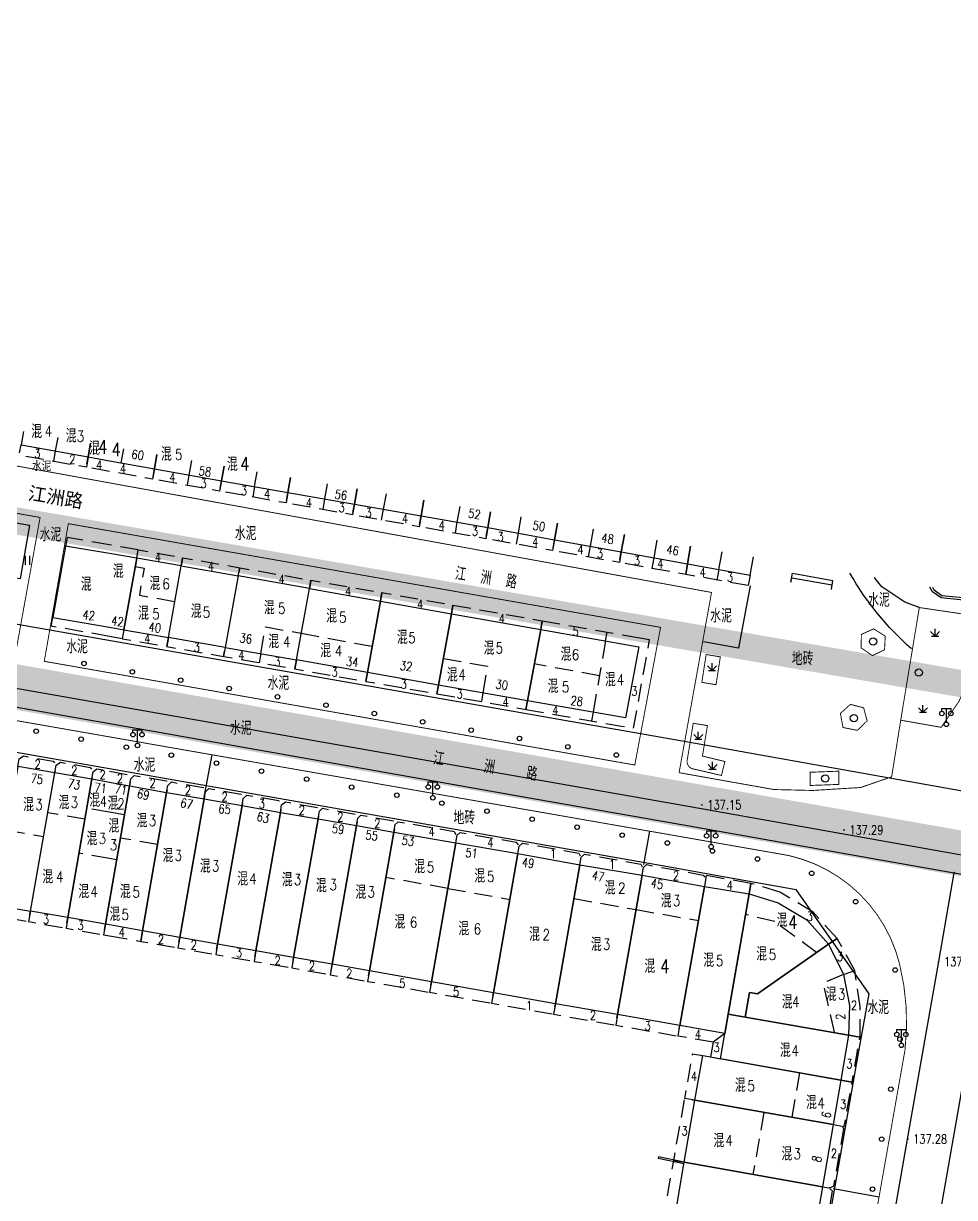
# Model space of a CAD drawing. Extents: x 529262 to 576451, y 2694391 to 2717535.
# Drawn here: x 563355.5 to 563458.7, y 2710916.1 to 2711046.3 of the extents above; entities that cross this region are included whole.
import ezdxf
from ezdxf.enums import TextEntityAlignment as Align
from ezdxf.xclip import XClip

# ---------------------------------------------------------------- set-up
doc = ezdxf.new("R2010")
doc.units = 0
doc.header["$XCLIPFRAME"] = 0
doc.linetypes.add('DASH', pattern=[0.35, 0.25, -0.1])
doc.linetypes.add('X5', pattern=[3, 2, -1])
for name, color, linetype in [('DLDW', 8, 'Continuous'), ('DLSS', 4, 'Continuous'), ('GCD', 8, 'Continuous'), ('JMD', 8, 'Continuous'), ('PP-COM', 7, 'Continuous'), ('RD-中线', 40, 'Continuous'), ('RD-红线', 7, 'Continuous'), ('ZBTZ', 8, 'Continuous'), ('ZJ', 7, 'Continuous'), ('污水管径标注_W10-', 202, 'Continuous'), ('河流', 4, 'Continuous')]:
    doc.layers.add(name, color=color, linetype=linetype)
doc.styles.add('HZ', font='rs.shx', dxfattribs={"width": 0.8, "bigfont": 'hztxt.shx'})
doc.styles.add('等线体', font='simhei.ttf')
doc.linetypes.add('1161', pattern='A,0,[149,AAA.SHX,S=0.15,R=0,X=0,Y=0],-1.6', length=1.6)

# ---------------------------------------------------------------- blocks, each defined once
blk = doc.blocks.new('A$C19FD0107')
at = {"layer": 'RD-中线', "color": 8, "linetype": 'Continuous', "flags": 128}
blk.add_lwpolyline([(-7829.22, 16614.8), (-7702.99, 16592.51), (-7570.47, 16569.25), (-7507.34, 16557.99), (-7359.86, 16532.34)], dxfattribs=at)
blk.add_lwpolyline([(-7700.15, 15606.15), (-7604.06, 16159.91), (-7604.06, 16159.91), (-7596.39, 16204.1), (-7596.39, 16204.1), (-7583.8, 16276.68, 0.000297), (-7583.74, 16277.03), (-7578.34, 16308.34, -0.000153), (-7578.31, 16308.52), (-7563.37, 16394.93, -0.000362), (-7563.29, 16395.36), (-7551.51, 16462.95, -0.000187), (-7551.47, 16463.17), (-7534.02, 16562.75)], format="xyb", dxfattribs=at)
at = {"layer": 'RD-红线', "color": 8, "linetype": 'Continuous', "flags": 128}
for points in [[(-7811.09, 16618.71), (-7701.78, 16599.4), (-7569.25, 16576.15), (-7506.12, 16564.88), (-7407.18, 16547.68), (-7399.08, 16546.27)], [(-7661.15, 16578.06), (-7653.27, 16576.67), (-7571.69, 16562.36), (-7564.71, 16561.12), (-7556.86, 16559.71)], [(-7562.56, 16469.42), (-7550.14, 16540.29), (-7548.76, 16548.14)]]:
    blk.add_lwpolyline(points, dxfattribs=at)
at = {"layer": 'RD-红线', "color": 8}
blk.add_lwpolyline([(-7548.76, 16548.14), (-7556.86, 16559.71, 0.413289)], format="xyb", dxfattribs=at)
blk = doc.blocks.new('GC200')
at = {"linetype": 'Continuous', "const_width": 0.2, "flags": 128}
blk.add_lwpolyline([(-0.1, 0, 1), (0.1, 0, 1)], format="xyb", close=True, dxfattribs=at)
blk = doc.blocks.new('gc121')
at = {"color": 8}
for p, q in [((-0.5, -1), (-0.5, 1)), ((0.5, -1), (0.5, 1))]:
    blk.add_line(p, q, dxfattribs=at)
blk = doc.blocks.new('gc170')
at = {"color": 8, "linetype": 'Continuous'}
blk.add_circle((0, 0), 0.5, dxfattribs=at)
blk = doc.blocks.new('gc122')
at = {"color": 8}
blk.add_circle((0, 0), 0.8, dxfattribs=at)
blk = doc.blocks.new('gc124')
at = {"color": 8}
for p, q in [((-1, 1), (0, 0)), ((-0.8, 0), (0.8, 0)), ((0, 0), (0, 1.6)), ((0, 0), (1, 1))]:
    blk.add_line(p, q, dxfattribs=at)
blk = doc.blocks.new('gc097')
at = {"color": 8}
for p, q in [((-1, 2.9), (-1, 3.5)), ((-1, 3.5), (1, 3.5)), ((0, 0.5), (0, 3.5)), ((1, 3.5), (1, 2.9))]:
    blk.add_line(p, q, dxfattribs=at)
for centre in [(-1, 2.4), (1, 2.4), (0, 0)]:
    blk.add_circle(centre, 0.5, dxfattribs=at)

msp = doc.modelspace()

# ---------------------------------------------------------------- linework, layer by layer
at = {"layer": 'DLDW', "color": 252, "linetype": 'Continuous'}
for p, q in [((563440.575, 2710984.395), (563440.751, 2710985.379)), ((563440.663, 2710984.887), (563445.14, 2710984.086)), ((563440.751, 2710985.379), (563445.228, 2710984.578)), ((563445.052, 2710983.594), (563445.228, 2710984.578))]:
    msp.add_line(p, q, dxfattribs=at)
at = {"layer": 'DLSS', "linetype": 'Continuous', "const_width": 0.1, "flags": 128}
for points in [[(563364.998, 2710995.4), (563354.584, 2710997.295)], [(563428.165, 2710963.262), (563431.761, 2710983.251), (563395.342, 2710989.878), (563364.998, 2710995.4)], [(563452.744, 2710969.08), (563454.805, 2710981.574), (563461.08, 2710980.646)]]:
    msp.add_lwpolyline(points, dxfattribs=at)
for points, elevation in [([(563348.524, 2710993.113), (563357.303, 2710991.565), (563354.524, 2710976.161), (563337.961, 2710979.167), (563337.961, 2710979.167)], 137.612), ([(563364.998, 2710974.341), (563357.765, 2710975.611), (563360.434, 2710990.876), (563364.998, 2710990.077)], -524.528), ([(563364.998, 2710990.077), (563426.11, 2710979.377), (563423.251, 2710964.113), (563364.998, 2710974.341)], -524.528), ([(563305.769, 2710877.832), (563318.811, 2710952.47), (563319.747, 2710957.312), (563322.8, 2710963.78), (563324.345, 2710965.87), (563325.744, 2710967.343), (563328.306, 2710969.222), (563330.813, 2710970.514), (563334.022, 2710971.737), (563336.491, 2710972.211), (563364.998, 2710967.232)], 136.796), ([(563364.998, 2710967.232), (563438.878, 2710954.329)], 136.796)]:
    msp.add_lwpolyline(points, dxfattribs=dict(at, elevation=elevation))
at = {"layer": 'DLSS', "linetype": 'Continuous', "const_width": 0.1}
msp.add_lwpolyline([(563428.165, 2710963.262), (563438.675, 2710961.392), (563442.964, 2710961.289), (563448.288, 2710961.614), (563451.737, 2710962.803), (563452.744, 2710969.08), (563457.231, 2710968.291), (563459.193, 2710971.158), (563460.503, 2710973.914), (563461.64, 2710979.894), (563464.473, 2710979.441), (563464.608, 2710980.005)], dxfattribs=at)
at = {"layer": 'DLSS', "linetype": 'Continuous', "ltscale": 0.5, "const_width": 0.1, "flags": 128}
for points in [[(563450.95, 2710976.901), (563451.031, 2710978.4), (563449.747, 2710979.212), (563448.382, 2710978.596), (563448.352, 2710977.098), (563449.604, 2710976.237)], [(563432.263, 2710973.018), (563432.738, 2710976.107), (563431.163, 2710976.364), (563430.688, 2710973.275)], [(563449.014, 2710968.998), (563448.637, 2710970.451), (563447.167, 2710970.836), (563446.052, 2710969.835), (563446.344, 2710968.27), (563447.932, 2710967.957)]]:
    msp.add_lwpolyline(points, close=True, dxfattribs=at)
msp.add_lwpolyline([(563432.868, 2710962.951), (563429.799, 2710963.665, -0.4794135), (563429.095, 2710964.821), (563429.734, 2710968.74), (563431.309, 2710968.483), (563430.757, 2710965.1), (563433.242, 2710964.502)], format="xyb", close=True, dxfattribs=at)
at = {"layer": 'DLSS', "linetype": 'Continuous', "ltscale": 0.5, "const_width": 0.1, "elevation": -528.76, "flags": 128}
msp.add_lwpolyline([(563445.876, 2710961.962), (563445.874, 2710963.429), (563442.706, 2710963.308), (563442.708, 2710961.841)], close=True, dxfattribs=at)
at = {"layer": 'DLSS', "linetype": 'Continuous', "const_width": 0.1, "elevation": 136.796, "flags": 128}
msp.add_lwpolyline([(563438.878, 2710954.329, -0.3086876), (563452.618, 2710942.035, -0.0899716), (563453.216, 2710932.496), (563447.854, 2710902.123), (563441.62, 2710903.071)], format="xyb", dxfattribs=at)
at = {"layer": 'JMD', "linetype": 'Continuous'}
for p, q in [((563440.575, 2710984.395), (563440.619, 2710984.641)), ((563445.052, 2710983.594), (563445.096, 2710983.84)), ((563425.872, 2710920.474), (563425.914, 2710920.669))]:
    msp.add_line(p, q, dxfattribs=at)
at = {"layer": 'JMD', "linetype": 'Continuous', "flags": 128}
for points in [[(563355.448, 2711001.086), (563355.188, 2710999.623), (563362.638, 2710998.276), (563362.903, 2710999.808)], [(563362.903, 2710999.808), (563362.638, 2710998.276), (563364.998, 2710997.847)], [(563364.998, 2710997.847), (563369.976, 2710996.943), (563370.265, 2710998.546)], [(563370.265, 2710998.546), (563369.976, 2710996.943), (563377.419, 2710995.631), (563377.703, 2710997.27)], [(563377.703, 2710997.27), (563377.419, 2710995.631), (563384.783, 2710994.332), (563385.069, 2710996.007)], [(563385.069, 2710996.007), (563384.783, 2710994.332), (563392.168, 2710993.057), (563392.471, 2710994.739)], [(563392.471, 2710994.739), (563392.168, 2710993.057), (563399.556, 2710991.737), (563399.873, 2710993.469)], [(563399.873, 2710993.469), (563399.556, 2710991.737), (563406.943, 2710990.446), (563407.256, 2710992.204)], [(563407.256, 2710992.204), (563406.943, 2710990.446), (563414.354, 2710989.094), (563414.691, 2710990.929)], [(563414.691, 2710990.929), (563414.354, 2710989.094), (563421.754, 2710987.753), (563422.109, 2710989.657)], [(563422.109, 2710989.657), (563421.754, 2710987.753), (563429.107, 2710986.426), (563429.448, 2710988.399)], [(563364.998, 2710987.563), (563360.121, 2710988.377), (563358.704, 2710980.476), (563364.998, 2710979.392)], [(563429.448, 2710988.399), (563429.107, 2710986.426), (563436.029, 2710985.168), (563436.406, 2710987.206)], [(563364.998, 2710979.392), (563366.58, 2710979.119), (563368.025, 2710987.057), (563364.998, 2710987.563)], [(563364.998, 2710949.021), (563364.554, 2710946.46), (563360.39, 2710947.189), (563363.055, 2710962.568), (563364.998, 2710962.213)], [(563364.998, 2710962.213), (563367.214, 2710961.807), (563364.998, 2710949.021)], [(563364.998, 2710949.021), (563367.214, 2710961.807), (563371.331, 2710961.073), (563368.671, 2710945.726), (563364.998, 2710946.381)], [(563364.998, 2710946.381), (563364.554, 2710946.46), (563364.998, 2710949.021)]]:
    msp.add_lwpolyline(points, dxfattribs=at)
at = {"layer": 'JMD', "linetype": 'X5', "flags": 128}
for points, elevation in [([(563359.256, 2711000.433), (563358.985, 2710998.936)], -515.819), ([(563358.985, 2710998.936), (563358.779, 2710997.783)], -515.819), ([(563374.083, 2710997.891), (563373.797, 2710996.269)], -509.224), ([(563373.797, 2710996.269), (563373.594, 2710995.134)], -509.224), ([(563389.142, 2710995.309), (563388.852, 2710993.63)], -513.351), ([(563388.852, 2710993.63), (563388.64, 2710992.444)], -513.351), ([(563395.662, 2710994.191), (563395.357, 2710992.487)], -513.653), ([(563395.357, 2710992.487), (563395.142, 2710991.281)], -513.653), ([(563403.839, 2710992.79), (563403.533, 2710991.042)], -511.414), ([(563403.533, 2710991.042), (563403.315, 2710989.82)], -511.414), ([(563410.631, 2710991.625), (563410.304, 2710989.833)], -510.793), ([(563410.304, 2710989.833), (563410.085, 2710988.609)], -510.793), ([(563418.627, 2710990.254), (563418.288, 2710988.381)], -525.157), ([(563418.288, 2710988.381), (563418.073, 2710987.181)], -525.157), ([(563425.703, 2710989.041), (563425.353, 2710987.103)], -525.492), ([(563425.353, 2710987.103), (563425.141, 2710985.917)], -525.492), ([(563367.855, 2710986.123), (563368.827, 2710985.957), (563368.311, 2710982.945), (563372.239, 2710982.242)], -508.605), ([(563420.017, 2710977.883), (563418.634, 2710969.968)], -398.687), ([(563420.017, 2710977.883), (563420.187, 2710978.851)], -398.687), ([(563419.337, 2710973.988), (563412.102, 2710975.34)], -398.687), ([(563418.634, 2710969.968), (563418.464, 2710968.997)], -398.687), ([(563354.826, 2710963.959), (563354.972, 2710964.792), (563355.45, 2710965.118), (563358.754, 2710964.54), (563359.073, 2710964.104), (563358.926, 2710963.263)], 137.997), ([(563358.926, 2710963.263), (563359.072, 2710964.096), (563359.55, 2710964.422), (563362.854, 2710963.844), (563363.196, 2710963.373), (563363.055, 2710962.568)], 138.038), ([(563367.214, 2710961.807), (563367.35, 2710962.586), (563367.742, 2710962.965), (563371.304, 2710962.341), (563371.478, 2710961.912), (563371.331, 2710961.073)], -0.22), ([(563371.331, 2710961.073), (563371.467, 2710961.852), (563371.859, 2710962.231), (563375.421, 2710961.607), (563375.644, 2710961.199), (563375.495, 2710960.344)], -664.337), ([(563375.495, 2710960.344), (563375.631, 2710961.123), (563376.023, 2710961.502), (563379.585, 2710960.878), (563379.851, 2710960.505), (563379.697, 2710959.624)], -664.95), ([(563379.697, 2710959.624), (563379.833, 2710960.403), (563380.225, 2710960.782), (563383.787, 2710960.158), (563384.094, 2710959.71), (563383.945, 2710958.855)], -664.419), ([(563388.132, 2710958.151), (563388.278, 2710958.988), (563388.623, 2710959.308), (563392.361, 2710958.653), (563392.549, 2710958.255), (563392.398, 2710957.389)], -0.057), ([(563392.398, 2710957.389), (563392.544, 2710958.226), (563392.889, 2710958.546), (563396.552, 2710957.919), (563396.683, 2710957.491), (563396.538, 2710956.664)], 664.274), ([(563353.601, 2710956.89), (563357.678, 2710956.173)], -512.326), ([(563396.538, 2710956.664), (563396.684, 2710957.501), (563397.029, 2710957.821), (563403.22, 2710956.751), (563403.518, 2710956.112), (563403.407, 2710955.477)], 664.266), ([(563403.407, 2710955.477), (563403.553, 2710956.314), (563403.898, 2710956.634), (563410.089, 2710955.564), (563410.445, 2710955.115), (563410.3, 2710954.286)], 664.262), ([(563410.3, 2710954.286), (563410.446, 2710955.123), (563410.791, 2710955.443), (563417.054, 2710954.347), (563417.297, 2710953.756), (563417.175, 2710953.057)], 664.078), ([(563417.175, 2710953.057), (563417.321, 2710953.894), (563417.666, 2710954.214), (563423.929, 2710953.118), (563424.187, 2710952.594), (563424.067, 2710951.904)], 664.104), ([(563424.067, 2710951.904), (563424.213, 2710952.741), (563424.558, 2710953.061), (563430.848, 2710951.911), (563431.121, 2710951.5), (563430.973, 2710950.651)], -1.014), ([(563402.516, 2710950.426), (563395.651, 2710951.636)], -397.423), ([(563402.516, 2710950.426), (563409.405, 2710949.211)], -397.423), ([(563438.774, 2710946.754), (563435.52, 2710947.524)], -400.472), ([(563443.404, 2710943.311), (563438.774, 2710946.754)], -400.472), ([(563446.117, 2710929.168), (563447.354, 2710928.949), (563448.23, 2710933.916), (563446.942, 2710934.143)], 137.556), ([(563441.526, 2710929.98), (563440.653, 2710925.047)], -844.68), ([(563445.24, 2710924.235), (563446.481, 2710924.015), (563447.354, 2710928.949), (563446.117, 2710929.168)], 137.661), ([(563437.567, 2710925.593), (563436.349, 2710918.71)], -847.561)]:
    msp.add_lwpolyline(points, dxfattribs=dict(at, elevation=elevation))
for points in [[(563362.638, 2710998.276), (563362.433, 2710997.13), (563354.973, 2710998.464), (563355.188, 2710999.623)], [(563364.998, 2710996.671), (563362.433, 2710997.13), (563362.638, 2710998.276)], [(563369.976, 2710996.943), (563369.774, 2710995.817), (563364.998, 2710996.671)], [(563377.419, 2710995.631), (563377.214, 2710994.487), (563369.774, 2710995.817), (563369.976, 2710996.943)], [(563381.092, 2710994.983), (563381.387, 2710996.639)], [(563384.783, 2710994.332), (563384.575, 2710993.171), (563377.214, 2710994.487), (563377.419, 2710995.631)], [(563381.092, 2710994.983), (563380.886, 2710993.831)], [(563392.168, 2710993.057), (563391.952, 2710991.852), (563384.575, 2710993.171), (563384.783, 2710994.332)], [(563399.556, 2710991.737), (563399.34, 2710990.531), (563391.952, 2710991.852), (563392.168, 2710993.057)], [(563406.943, 2710990.446), (563406.722, 2710989.211), (563399.34, 2710990.531), (563399.556, 2710991.737)], [(563414.354, 2710989.094), (563414.137, 2710987.885), (563406.722, 2710989.211), (563406.943, 2710990.446)], [(563421.754, 2710987.753), (563421.541, 2710986.561), (563414.137, 2710987.885), (563414.354, 2710989.094)], [(563368.025, 2710987.057), (563368.184, 2710987.966), (563373.106, 2710987.104), (563372.95, 2710986.213)], [(563372.95, 2710986.213), (563373.106, 2710987.104), (563379.434, 2710985.994), (563379.276, 2710985.089)], [(563429.107, 2710986.426), (563428.896, 2710985.246), (563421.541, 2710986.561), (563421.754, 2710987.753)], [(563379.276, 2710985.089), (563379.434, 2710985.994), (563387.34, 2710984.609), (563387.177, 2710983.677)], [(563432.575, 2710985.796), (563432.352, 2710984.628)], [(563387.177, 2710983.677), (563387.34, 2710984.609), (563395.215, 2710983.228), (563395.048, 2710982.275)], [(563395.048, 2710982.275), (563395.215, 2710983.228), (563403.09, 2710981.848), (563402.921, 2710980.879)], [(563366.58, 2710979.119), (563366.405, 2710978.123), (563371.35, 2710977.256), (563371.526, 2710978.256)], [(563381.77, 2710976.462), (563382.312, 2710979.435), (563386.264, 2710978.715)], [(563371.526, 2710978.256), (563371.35, 2710977.256), (563377.654, 2710976.151), (563377.831, 2710977.157)], [(563386.264, 2710978.715), (563394.136, 2710977.279)], [(563423.859, 2710978.207), (563424.863, 2710978.024), (563423.066, 2710968.183), (563422.062, 2710968.366)], [(563377.831, 2710977.157), (563377.654, 2710976.151), (563385.546, 2710974.768), (563385.721, 2710975.764)], [(563381.77, 2710976.462), (563381.594, 2710975.46)], [(563385.721, 2710975.764), (563385.546, 2710974.768), (563393.433, 2710973.385), (563393.606, 2710974.368)], [(563402.021, 2710975.922), (563406.926, 2710975.068), (563406.411, 2710972.107)], [(563393.606, 2710974.368), (563393.433, 2710973.385), (563401.316, 2710972.003), (563401.486, 2710972.97)], [(563406.411, 2710972.107), (563406.241, 2710971.14)], [(563363.055, 2710962.568), (563363.191, 2710963.347), (563363.576, 2710963.695), (563364.998, 2710963.427)], [(563364.998, 2710963.427), (563367.098, 2710963.032), (563367.355, 2710962.613), (563367.214, 2710961.807)], [(563383.945, 2710958.855), (563384.091, 2710959.692), (563384.504, 2710960.029), (563388.07, 2710959.404), (563388.287, 2710959.036), (563388.132, 2710958.151)], [(563362.278, 2710958.088), (563358.143, 2710958.816)], [(563364.998, 2710958.873), (563362.49, 2710959.308)], [(563366.655, 2710958.586), (563364.998, 2710958.873)], [(563370.328, 2710955.288), (563366.208, 2710956.002)], [(563364.998, 2710953.736), (563361.625, 2710954.32)], [(563365.791, 2710953.598), (563364.998, 2710953.736)], [(563416.511, 2710949.296), (563423.393, 2710948.082)], [(563352.166, 2710948.612), (563351.964, 2710947.465), (563356.02, 2710946.75), (563356.226, 2710947.918)], [(563356.226, 2710947.918), (563356.02, 2710946.75), (563360.183, 2710946.016), (563360.39, 2710947.189)], [(563423.393, 2710948.082), (563430.305, 2710946.863)], [(563360.39, 2710947.189), (563360.183, 2710946.016), (563364.346, 2710945.282), (563364.554, 2710946.46)], [(563364.554, 2710946.46), (563364.346, 2710945.282), (563364.998, 2710945.167)], [(563364.998, 2710945.167), (563368.464, 2710944.555), (563368.671, 2710945.726)], [(563368.671, 2710945.726), (563368.464, 2710944.555), (563372.583, 2710943.829), (563372.787, 2710944.99)], [(563372.787, 2710944.99), (563372.583, 2710943.829), (563376.781, 2710943.089), (563376.986, 2710944.25)], [(563376.986, 2710944.25), (563376.781, 2710943.089), (563381.033, 2710942.339), (563381.237, 2710943.5)], [(563381.237, 2710943.5), (563381.033, 2710942.339), (563385.214, 2710941.602), (563385.418, 2710942.763)], [(563385.418, 2710942.763), (563385.214, 2710941.602), (563389.481, 2710940.85), (563389.686, 2710942.01)], [(563389.686, 2710942.01), (563389.481, 2710940.85), (563393.621, 2710940.12), (563393.825, 2710941.281)], [(563393.825, 2710941.281), (563393.621, 2710940.12), (563400.485, 2710938.909), (563400.69, 2710940.07)], [(563446.385, 2710940.889), (563447.663, 2710941.312)], [(563400.69, 2710940.07), (563400.485, 2710938.909), (563407.374, 2710937.695), (563407.579, 2710938.856)], [(563446.385, 2710940.889), (563444.145, 2710939.922), (563445.364, 2710934.421)], [(563407.579, 2710938.856), (563407.374, 2710937.695), (563414.252, 2710936.482), (563414.457, 2710937.643)], [(563414.457, 2710937.643), (563414.252, 2710936.482), (563421.134, 2710935.269), (563421.338, 2710936.43)], [(563421.338, 2710936.43), (563421.134, 2710935.269), (563428.046, 2710934.05), (563428.25, 2710935.211)], [(563429.904, 2710926.949), (563428.792, 2710927.146), (563429.665, 2710932.079), (563430.781, 2710931.882)], [(563428.717, 2710920.061), (563427.574, 2710920.263), (563428.792, 2710927.146), (563429.904, 2710926.949)], [(563444.053, 2710917.347), (563444.821, 2710917.211), (563445.309, 2710917.39), (563446.442, 2710923.796), (563446.252, 2710924.056), (563445.24, 2710924.235)], [(563426.357, 2710913.383), (563427.574, 2710920.263), (563428.717, 2710920.061)], [(563442.898, 2710910.499), (563443.605, 2710910.377), (563444.065, 2710910.637), (563445.178, 2710916.861), (563444.821, 2710917.211), (563444.053, 2710917.347)]]:
    msp.add_lwpolyline(points, dxfattribs=at)
at = {"layer": 'JMD', "linetype": 'X5'}
for points in [[(563366.307, 2710997.61), (563366.586, 2710999.176)], [(563364.998, 2710988.525), (563360.308, 2710989.347), (563360.121, 2710988.377)], [(563368.025, 2710987.057), (563368.184, 2710987.966), (563364.998, 2710988.525)], [(563432.575, 2710985.796), (563432.957, 2710987.798)], [(563436.029, 2710985.168), (563435.814, 2710984.009), (563428.896, 2710985.246), (563429.107, 2710986.426)], [(563402.921, 2710980.879), (563403.09, 2710981.848), (563412.983, 2710980.114), (563412.816, 2710979.156)], [(563364.998, 2710978.37), (563358.541, 2710979.502), (563358.704, 2710980.476)], [(563366.58, 2710979.119), (563366.405, 2710978.123), (563364.998, 2710978.37)], [(563412.816, 2710979.156), (563412.983, 2710980.114), (563423.859, 2710978.207), (563423.859, 2710978.207)], [(563401.486, 2710972.97), (563401.316, 2710972.003), (563411.167, 2710970.276), (563411.337, 2710971.243)], [(563411.337, 2710971.243), (563411.167, 2710970.276), (563422.062, 2710968.366), (563422.062, 2710968.366)], [(563435.923, 2710949.81), (563436.136, 2710950.985), (563431.183, 2710951.852), (563430.973, 2710950.651)], [(563433.238, 2710934.332), (563431.93, 2710933.365), (563428.046, 2710934.05), (563428.25, 2710935.211)], [(563433.238, 2710934.332), (563431.93, 2710933.365), (563431.641, 2710931.73), (563432.752, 2710931.533)]]:
    msp.add_lwpolyline(points, dxfattribs=at)
at = {"layer": 'JMD', "linetype": 'Continuous', "elevation": -522.489, "flags": 128}
msp.add_lwpolyline([(563346.98, 2710986.203), (563348.069, 2710992.13), (563356.145, 2710990.702), (563355.075, 2710984.748)], close=True, dxfattribs=at)
at = {"layer": 'JMD', "linetype": 'Continuous', "flags": 128}
for points in [[(563368.025, 2710987.057), (563366.58, 2710979.119), (563371.526, 2710978.256), (563372.95, 2710986.213)], [(563372.95, 2710986.213), (563379.276, 2710985.089), (563377.831, 2710977.157), (563371.526, 2710978.256)], [(563379.276, 2710985.089), (563377.831, 2710977.157), (563385.721, 2710975.764), (563387.177, 2710983.677)], [(563385.721, 2710975.764), (563387.177, 2710983.677), (563395.048, 2710982.275), (563393.606, 2710974.368)], [(563393.606, 2710974.368), (563395.048, 2710982.275), (563402.921, 2710980.879), (563401.486, 2710972.97)], [(563401.486, 2710972.97), (563402.921, 2710980.879), (563412.816, 2710979.156), (563411.337, 2710971.243)], [(563411.337, 2710971.243), (563412.816, 2710979.156), (563423.697, 2710977.233), (563422.225, 2710969.34)], [(563356.226, 2710947.918), (563358.921, 2710963.238), (563354.826, 2710963.959), (563352.166, 2710948.612)], [(563356.226, 2710947.918), (563358.926, 2710963.263), (563363.055, 2710962.568), (563360.39, 2710947.189)], [(563368.671, 2710945.726), (563371.331, 2710961.073), (563375.495, 2710960.344), (563372.787, 2710944.99)], [(563372.787, 2710944.99), (563375.495, 2710960.344), (563379.697, 2710959.624), (563376.986, 2710944.25)], [(563376.986, 2710944.25), (563379.697, 2710959.624), (563383.945, 2710958.855), (563381.237, 2710943.5)], [(563381.237, 2710943.5), (563383.945, 2710958.855), (563388.132, 2710958.151), (563385.418, 2710942.763)], [(563385.418, 2710942.763), (563388.132, 2710958.151), (563392.398, 2710957.389), (563389.686, 2710942.01)], [(563389.686, 2710942.01), (563392.398, 2710957.389), (563396.538, 2710956.664), (563393.825, 2710941.281)], [(563393.825, 2710941.281), (563396.538, 2710956.664), (563403.407, 2710955.477), (563400.69, 2710940.07)], [(563400.69, 2710940.07), (563403.407, 2710955.477), (563410.3, 2710954.286), (563407.579, 2710938.856)], [(563407.579, 2710938.856), (563410.3, 2710954.286), (563417.175, 2710953.057), (563414.457, 2710937.643)], [(563417.175, 2710953.057), (563424.067, 2710951.904), (563421.338, 2710936.43), (563414.457, 2710937.643)], [(563421.338, 2710936.43), (563424.067, 2710951.904), (563430.973, 2710950.651), (563428.25, 2710935.211)], [(563428.25, 2710935.211), (563430.973, 2710950.651), (563435.923, 2710949.81), (563433.238, 2710934.332)], [(563433.613, 2710936.493), (563435.923, 2710949.81), (563439.139, 2710948.82), (563442.321, 2710946.927), (563444.739, 2710944.24), (563436.851, 2710938.723), (563435.964, 2710938.885), (563435.484, 2710936.163)], [(563444.739, 2710944.24), (563446.385, 2710940.889), (563447.061, 2710937.456), (563446.942, 2710934.143), (563435.484, 2710936.163), (563435.964, 2710938.885), (563436.851, 2710938.723)], [(563433.613, 2710936.493), (563446.942, 2710934.143), (563446.117, 2710929.168), (563432.752, 2710931.533)], [(563430.781, 2710931.882), (563446.117, 2710929.168), (563445.24, 2710924.235), (563429.904, 2710926.949)], [(563429.904, 2710926.949), (563445.24, 2710924.235), (563444.053, 2710917.347), (563428.717, 2710920.061)], [(563428.717, 2710920.061), (563444.053, 2710917.347), (563442.898, 2710910.499), (563427.58, 2710913.237)]]:
    msp.add_lwpolyline(points, close=True, dxfattribs=at)
at = {"layer": 'JMD', "linetype": 'Continuous', "elevation": 137.123, "flags": 128}
for points in [[(563460.421, 2710982.322), (563457.23, 2710982.644), (563456.264, 2710983.327), (563455.986, 2710983.85)], [(563460.446, 2710982.571), (563457.32, 2710982.886), (563456.456, 2710983.497), (563456.297, 2710983.796)]]:
    msp.add_lwpolyline(points, dxfattribs=at)
at = {"layer": 'JMD', "linetype": 'X5'}
for points, elevation in [([(563444.739, 2710944.24), (563445.68, 2710944.876), (563443.043, 2710947.807), (563439.348, 2710950.005), (563436.136, 2710950.985), (563435.923, 2710949.81)], 137.434), ([(563446.942, 2710934.143), (563448.23, 2710933.916), (563448.245, 2710937.295), (563447.663, 2710941.312), (563445.68, 2710944.876), (563444.739, 2710944.24)], 137.491)]:
    msp.add_lwpolyline(points, dxfattribs=dict(at, elevation=elevation))
at = {"layer": 'JMD', "linetype": 'Continuous'}
for points in [[(563428.685, 2710919.869), (563425.855, 2710920.477)], [(563428.718, 2710920.067), (563425.886, 2710920.675)]]:
    msp.add_lwpolyline(points, dxfattribs=at)
at = {"layer": 'PP-COM', "color": 8, "const_width": 3}
msp.add_lwpolyline([(563032.752, 2710920.339), (563591.044, 2710822.688), (563615.48, 2710946.262), (563044.443, 2711044.616), (563022.893, 2710922.063)], close=True, dxfattribs=at)
at = {"layer": 'ZBTZ', "linetype": '1161', "flags": 128}
msp.add_lwpolyline([(563453.942, 2710976.989, -0.0818118), (563447.112, 2710985.371, -0.0818118)], format="xyb", dxfattribs=at)
for points, elevation in [([(563454.805, 2710981.574), (563453.187, 2710982.187), (563450.659, 2710983.883), (563449.894, 2710984.814), (563449.848, 2710984.902)], 137.104), ([(563445.263, 2710917.133), (563450.345, 2710916.236)], 137.664)]:
    msp.add_lwpolyline(points, dxfattribs=dict(at, elevation=elevation))
at = {"layer": 'ZBTZ', "linetype": '1161', "ltscale": 0.5}
msp.add_lwpolyline([(563436.033, 2710983.989), (563434.736, 2710977.068), (563430.887, 2710977.789), (563430.887, 2710977.789)], dxfattribs=at)
at = {"layer": 'ZBTZ', "linetype": '1161', "flags": 128}
for points in [[(563375.474, 2710960.35), (563376.38, 2710965.244)], [(563424.27, 2710953.063), (563424.917, 2710956.767)]]:
    msp.add_lwpolyline(points, dxfattribs=at)
at = {"layer": '污水管径标注_W10-'}
for points in [[(563213.756, 2710995.423), (563233.452, 2710991.944), (563245.229, 2710989.864), (563253.147, 2710988.468), (563272.844, 2710984.997), (563284.522, 2710982.939), (563292.539, 2710981.518), (563311.108, 2710978.228), (563331.927, 2710974.55), (563350.498, 2710971.27), (563371.318, 2710967.593), (563389.888, 2710964.313), (563410.708, 2710960.635), (563429.279, 2710957.355), (563450.098, 2710953.678), (563458.685, 2710952.161), (563469.793, 2710950.199)], [(563443.155, 2710863.511), (563446.606, 2710883.211), (563448.332, 2710893.061), (563450.058, 2710902.911), (563453.509, 2710922.611), (563456.96, 2710942.311), (563458.685, 2710952.161)]]:
    msp.add_lwpolyline(points, dxfattribs=at)
at = {"layer": '河流', "color": 5, "linetype": 'DASH', "ltscale": 0.1, "const_width": 5}
msp.add_lwpolyline([(563032.637, 2711029.445), (563600.056, 2710929.567)], dxfattribs=at)

# ---------------------------------------------------------------- block references
at = {"layer": 'DLDW', "color": 252, "linetype": 'Continuous', "xscale": 0.5, "yscale": 0.5, "zscale": 0.5}
for p in [(563457.806, 2710968.619), (563368.098, 2710966.273), (563400.851, 2710960.48), (563431.727, 2710955.062), (563452.82, 2710933.018)]:
    msp.add_blockref('gc097', p, dxfattribs=at)
at = {"layer": 'GCD', "linetype": 'Continuous'}
ref = msp.add_blockref('GC200', (563430.693, 2710959.695, 137.149), dxfattribs=dict(at, xscale=0.5, yscale=0.5, zscale=0.5))
ref.add_attrib('height', '137.15', dxfattribs={"linetype": 'Continuous', "height": 1, "style": 'HZ', "width": 0.8}).set_placement((563431.293, 2710959.695, 137.149), align=Align.MIDDLE_LEFT)
ref = msp.add_blockref('GC200', (563446.447, 2710956.908, 137.292), dxfattribs=dict(at, xscale=0.5, yscale=0.5, zscale=0.5))
ref.add_attrib('height', '137.29', dxfattribs={"linetype": 'Continuous', "height": 1, "style": 'HZ', "width": 0.8}).set_placement((563447.047, 2710956.908, 137.292), align=Align.MIDDLE_LEFT)
ref = msp.add_blockref('GC200', (563458.689, 2710952.177, 137.16), dxfattribs=dict(at, xscale=0.5, yscale=0.5, zscale=0.5))
ref.add_attrib('height', '137.16', dxfattribs={"linetype": 'Continuous', "height": 1, "style": 'HZ', "width": 0.8}).set_placement((563459.289, 2710952.177, 137.16), align=Align.MIDDLE_LEFT)
ref = msp.add_blockref('GC200', (563456.947, 2710942.296, 137.2), dxfattribs=dict(at, xscale=0.5, yscale=0.5, zscale=0.5))
ref.add_attrib('height', '137.20', dxfattribs={"linetype": 'Continuous', "height": 1, "style": 'HZ', "width": 0.8}).set_placement((563457.547, 2710942.296, 137.2), align=Align.MIDDLE_LEFT)
ref = msp.add_blockref('GC200', (563453.524, 2710922.626, 137.28), dxfattribs=dict(at, xscale=0.5, yscale=0.5, zscale=0.5))
ref.add_attrib('height', '137.28', dxfattribs={"linetype": 'Continuous', "height": 1, "style": 'HZ', "width": 0.8}).set_placement((563454.124, 2710922.626, 137.28), align=Align.MIDDLE_LEFT)
at = {"layer": 'PP-COM'}
ref = msp.add_blockref('A$C19FD0107', (570997.993, 2694390.603), dxfattribs=at)
XClip(ref).set_block_clipping_path([(-9366.4383134884, 14428.6043910822), (-3328.4480743363, 17452.7484863754)])
at = {"layer": 'ZBTZ', "linetype": 'Continuous', "xscale": 0.5, "yscale": 0.5}
for name, p in [('gc121', (563355.917, 2710986.797)), ('gc124', (563456.556, 2710978.411)), ('gc124', (563431.82, 2710974.602)), ('gc124', (563455.208, 2710969.965)), ('gc124', (563430.294, 2710966.984)), ('gc124', (563431.878, 2710963.664))]:
    msp.add_blockref(name, p, dxfattribs=at)
at = {"layer": 'ZBTZ', "linetype": 'Continuous', "xscale": 0.5, "yscale": 0.5, "zscale": 0.5}
for p in [(563449.682, 2710977.81), (563454.743, 2710974.361), (563447.555, 2710969.303), (563444.371, 2710962.615)]:
    msp.add_blockref('gc122', p, dxfattribs=at)
at = {"layer": 'ZBTZ', "linetype": 'Continuous'}
for p, xscale, yscale, zscale, rotation in [((563362.164, 2710975.36), 0.4999999999952869, 0.4999999999952869, 0.4999999999952869, 350.2499316258957), ((563367.531, 2710974.438), 0.4999999999952869, 0.4999999999952869, 0.4999999999952869, 350.2499316258957), ((563372.898, 2710973.515), 0.4999999999952869, 0.4999999999952869, 0.4999999999952869, 350.2499316258957), ((563378.265, 2710972.593), 0.4999999999952869, 0.4999999999952869, 0.4999999999952869, 350.2499316258957), ((563383.633, 2710971.671), 0.4999999999952869, 0.4999999999952869, 0.4999999999952869, 350.2499316258957), ((563389, 2710970.749), 0.4999999999952869, 0.4999999999952869, 0.4999999999952869, 350.2499316258957), ((563394.367, 2710969.826), 0.4999999999952869, 0.4999999999952869, 0.4999999999952869, 350.2499316258957), ((563399.735, 2710968.904), 0.4999999999952869, 0.4999999999952869, 0.4999999999952869, 350.2499316258957), ((563356.857, 2710967.869), 0.5000000000276916, 0.5000000000276916, 0.5000000000276916, 169.9441384460063), ((563361.857, 2710966.982), 0.5000000000276916, 0.5000000000276916, 0.5000000000276916, 169.9441384460063), ((563405.102, 2710967.982), 0.4999999999952869, 0.4999999999952869, 0.4999999999952869, 350.2499316258957), ((563410.469, 2710967.06), 0.4999999999952869, 0.4999999999952869, 0.4999999999952869, 350.2499316258957), ((563366.858, 2710966.095), 0.5000000000276916, 0.5000000000276916, 0.5000000000276916, 169.9441384460063), ((563415.836, 2710966.137), 0.4999999999952869, 0.4999999999952869, 0.4999999999952869, 350.2499316258957), ((563371.858, 2710965.209), 0.5000000000276916, 0.5000000000276916, 0.5000000000276916, 169.9441384460063), ((563376.859, 2710964.322), 0.5000000000276916, 0.5000000000276916, 0.5000000000276916, 169.9441384460063), ((563421.204, 2710965.215), 0.4999999999952869, 0.4999999999952869, 0.4999999999952869, 350.2499316258957), ((563381.859, 2710963.435), 0.5000000000276916, 0.5000000000276916, 0.5000000000276916, 169.9441384460063), ((563386.859, 2710962.548), 0.5000000000276916, 0.5000000000276916, 0.5000000000276916, 169.9441384460063), ((563391.86, 2710961.662), 0.5000000000276916, 0.5000000000276916, 0.5000000000276916, 169.9441384460063), ((563396.86, 2710960.775), 0.5000000000276916, 0.5000000000276916, 0.5000000000276916, 169.9441384460063), ((563401.861, 2710959.888), 0.5000000000276916, 0.5000000000276916, 0.5000000000276916, 169.9441384460063), ((563406.861, 2710959.001), 0.5000000000276916, 0.5000000000276916, 0.5000000000276916, 169.9441384460063), ((563411.862, 2710958.115), 0.5000000000276916, 0.5000000000276916, 0.5000000000276916, 169.9441384460063), ((563416.862, 2710957.228), 0.5000000000276916, 0.5000000000276916, 0.5000000000276916, 169.9441384460063), ((563421.862, 2710956.341), 0.5000000000276916, 0.5000000000276916, 0.5000000000276916, 169.9441384460063), ((563426.863, 2710955.455), 0.5000000000276916, 0.5000000000276916, 0.5000000000276916, 169.9441384460063), ((563431.863, 2710954.568), 0.5000000000276916, 0.5000000000276916, 0.5000000000276916, 169.9441384460063), ((563436.864, 2710953.681), 0.5000000000276916, 0.5000000000276916, 0.5000000000276916, 169.9441384460063), ((563442.876, 2710952.104), 0.4999999999159528, 0.4999999999159528, 0.4999999999159528, 165.3017874575446), ((563447.739, 2710948.956), 0.4999999999517458, 0.4999999999517458, 0.4999999999517458, 147.0863057227145), ((563452.124, 2710941.385), 0.4999999999966496, 0.4999999999966496, 0.4999999999966496, 120.0790579145424), ((563452.655, 2710933.699), 0.5000000001300009, 0.5000000001300009, 0.5000000001300009, 93.94720359041943), ((563451.643, 2710928.158), 0.5000000001956683, 0.5000000001956683, 0.5000000001956683, 79.65239482486754), ((563450.631, 2710922.616), 0.5000000001956683, 0.5000000001956683, 0.5000000001956683, 79.65239482486754), ((563449.619, 2710917.075), 0.5000000001956683, 0.5000000001956683, 0.5000000001956683, 79.65239482486754)]:
    msp.add_blockref('gc170', p, dxfattribs=dict(at, xscale=xscale, yscale=yscale, zscale=zscale, rotation=rotation))

# ---------------------------------------------------------------- texts
at = {"layer": 'JMD', "linetype": 'Continuous', "style": 'HZ', "width": 0.8}
for s, height, p in [('混', 1.5, (563357.523, 2711001.116)), ('4', 1.2, (563358.644, 2711001.129)), ('混', 1.5, (563361.344, 2711000.632)), (' 3', 1.2, (563362.191, 2711000.564)), ('混', 1.5, (563363.944, 2710999.25)), ('4', 1.5, (563364.756, 2710999.388)), ('4', 1.5, (563366.254, 2710999.106)), ('混', 1.5, (563371.911, 2710998.601)), ('5', 1.2, (563373.08, 2710998.545)), ('混', 1.5, (563379.225, 2710997.481)), (' 4', 1.5, (563380.525, 2710997.517)), ('混', 1.5, (563366.575, 2710985.613)), ('混', 1.5, (563363.02, 2710984.175)), ('混', 1.5, (563370.638, 2710984.259)), ('6', 1.2, (563371.688, 2710984.204)), ('混', 1.5, (563369.368, 2710980.959)), ('5', 1.2, (563370.563, 2710980.878)), ('混', 1.5, (563375.208, 2710981.171)), ('5', 1.2, (563376.167, 2710981.053)), ('混', 1.5, (563383.319, 2710981.562)), ('5', 1.2, (563384.514, 2710981.481)), ('混', 1.5, (563390.235, 2710980.65)), ('5', 1.2, (563391.285, 2710980.509)), ('混', 1.5, (563398.07, 2710978.273)), ('混', 1.5, (563383.8, 2710977.817)), ('4', 1.2, (563385.05, 2710977.777)), ('混', 1.5, (563389.563, 2710976.809)), ('5', 1.2, (563398.945, 2710978.225)), ('混', 1.5, (563407.687, 2710977.085)), ('5', 1.2, (563408.644, 2710977.085)), ('4', 1.2, (563390.813, 2710976.769)), ('混', 1.5, (563416.227, 2710976.405)), ('6', 1.2, (563417.087, 2710976.34)), ('混', 1.5, (563403.611, 2710974.108)), ('4', 1.2, (563404.496, 2710974.127)), ('混', 1.5, (563414.791, 2710972.854)), ('混', 1.5, (563421.144, 2710973.579)), ('4', 1.2, (563422.075, 2710973.584)), ('5', 1.2, (563415.986, 2710972.773)), ('混', 1.5, (563360.555, 2710959.966)), ('混', 1.5, (563363.959, 2710960.212)), ('4', 1.2, (563364.719, 2710960.063)), ('混', 1.5, (563365.994, 2710959.875)), ('混', 1.5, (563356.619, 2710959.718)), ('3', 1.2, (563357.585, 2710959.722)), ('3', 1.2, (563361.521, 2710959.97)), ('2', 1.2, (563366.675, 2710959.806)), ('混', 1.5, (563366.076, 2710957.371)), ('混', 1.5, (563369.21, 2710957.943)), ('3', 1.2, (563370.176, 2710957.946)), ('混', 1.5, (563363.658, 2710955.964)), ('3', 1.2, (563364.624, 2710955.968)), ('3', 1.2, (563365.849, 2710955.263)), ('混', 1.5, (563372.084, 2710954.082)), ('3', 1.2, (563373.051, 2710954.086)), ('混', 1.5, (563376.219, 2710952.912)), ('3', 1.2, (563377.185, 2710952.916)), ('混', 1.5, (563399.994, 2710952.852)), ('混', 1.5, (563358.751, 2710951.729)), ('4', 1.2, (563359.893, 2710951.718)), ('混', 1.5, (563380.377, 2710951.489)), ('4', 1.2, (563381.314, 2710951.489)), ('混', 1.5, (563385.302, 2710951.398)), ('3', 1.2, (563386.269, 2710951.402)), ('混', 1.5, (563389.091, 2710950.751)), ('混', 1.5, (563406.657, 2710951.807)), ('混', 1.5, (563362.749, 2710950.096)), ('4', 1.2, (563363.699, 2710950.065)), ('混', 1.5, (563367.356, 2710950.09)), ('混', 1.5, (563393.47, 2710950.017)), ('3', 1.2, (563394.436, 2710950.021)), ('混', 1.5, (563421.113, 2710950.501)), ('2', 1.2, (563422.226, 2710950.449)), ('混', 1.5, (563427.331, 2710949.066)), ('3', 1.2, (563428.297, 2710949.07)), ('混', 1.5, (563366.202, 2710947.559)), ('5', 1.2, (563367.152, 2710947.528)), ('混', 1.5, (563440.18, 2710946.921)), ('混', 1.5, (563397.803, 2710946.706)), ('混', 1.5, (563404.886, 2710945.965)), ('4', 1.5, (563441.272, 2710946.682)), ('混', 1.5, (563412.731, 2710945.343)), ('2', 1.2, (563413.844, 2710945.29)), ('混', 1.5, (563419.585, 2710944.22)), ('3', 1.2, (563420.552, 2710944.223)), ('混', 1.5, (563437.918, 2710943.155)), ('混', 1.5, (563425.515, 2710941.798)), ('4', 1.5, (563427.084, 2710941.779)), ('混', 1.5, (563432.053, 2710942.466)), ('混', 1.5, (563440.753, 2710937.836)), ('混', 1.5, (563445.637, 2710938.697)), ('3', 1.2, (563446.603, 2710938.701)), ('4', 1.2, (563441.517, 2710937.847)), ('混', 1.5, (563440.55, 2710932.472)), ('4', 1.2, (563441.455, 2710932.439)), ('混', 1.5, (563435.549, 2710928.593)), ('混', 1.5, (563443.436, 2710926.703)), ('4', 1.2, (563444.32, 2710926.614)), ('混', 1.5, (563433.171, 2710922.459)), ('4', 1.2, (563434.12, 2710922.47)), ('混', 1.5, (563440.715, 2710920.991)), ('3', 1.2, (563441.681, 2710920.995))]:
    msp.add_text(s, height=height, dxfattribs=at).set_placement(p, align=Align.MIDDLE_RIGHT)
for s, p in [('5', (563400.188, 2710952.791)), ('5', (563406.852, 2710951.746)), ('5', (563367.55, 2710950.029)), ('3', (563389.394, 2710950.834)), ('6', (563398.305, 2710946.674)), ('6', (563405.388, 2710945.933)), ('5', (563432.248, 2710942.405)), ('5', (563438.113, 2710943.095)), ('5', (563435.743, 2710928.533))]:
    msp.add_text(s, height=1.2, dxfattribs=at).set_placement(p, align=Align.MIDDLE_LEFT)
at = {"layer": 'ZJ', "color": 8, "linetype": 'Continuous', "style": 'HZ', "width": 0.8}
for s, height, p in [('3', 1, (563356.983, 2710998.657)), ('2', 1, (563360.89, 2710998.007)), ('水泥', 1, (563357.472, 2710997.32)), ('4', 1, (563363.852, 2710997.376)), ('4', 1, (563366.489, 2710996.967)), ('4', 1, (563371.967, 2710996.027)), ('3', 1, (563375.452, 2710995.346)), ('3', 1, (563379.927, 2710994.546)), ('4', 1, (563382.482, 2710994.172)), ('4', 1, (563387.129, 2710993.204)), ('3', 1, (563390.757, 2710992.668)), ('3', 1, (563393.73, 2710992.087)), ('4', 1, (563397.759, 2710991.427)), ('水泥', 1.5, (563380.097, 2710989.875)), ('4', 1, (563401.847, 2710990.684)), ('水泥', 1.5, (563358.45, 2710989.739)), ('3', 1, (563405.53, 2710990.044)), ('3', 1, (563408.364, 2710989.44)), ('4', 1, (563412.207, 2710988.827)), ('4', 1, (563417.222, 2710988.006)), ('3', 1, (563419.379, 2710987.578)), ('4', 1, (563370.376, 2710987.141)), ('3', 1, (563423.485, 2710986.786)), ('4', 1, (563426.079, 2710986.423)), ('4', 1, (563376.245, 2710986.151)), ('4', 1, (563430.783, 2710985.463)), ('3', 1, (563433.826, 2710984.953)), ('4', 1, (563384.073, 2710984.712)), ('4', 1, (563391.461, 2710983.359)), ('水泥', 1.5, (563450.323, 2710982.489)), ('4', 1, (563399.447, 2710981.935)), ('水泥', 1.5, (563432.818, 2710980.739)), ('4', 1, (563408.505, 2710980.349)), ('5', 1, (563416.688, 2710978.939)), ('水泥', 1.5, (563361.399, 2710977.326)), ('4', 1, (563369.188, 2710978.135)), ('3', 1, (563374.683, 2710977.176)), ('4', 1, (563379.622, 2710976.286)), ('地砖', 1.5, (563441.861, 2710975.996)), ('3', 1, (563383.626, 2710975.574)), ('水泥', 1.5, (563383.73, 2710973.276)), ('3', 1, (563389.961, 2710974.432)), ('3', 1, (563397.638, 2710973.097)), ('3', 1, (563403.84, 2710971.999)), ('3', 1, (563423.216, 2710972.308)), ('4', 1, (563408.919, 2710971.117)), ('4', 1, (563414.437, 2710970.191)), ('水泥', 1.5, (563379.559, 2710968.278)), ('2', 1, (563357.038, 2710964.208)), ('水泥', 1.5, (563368.88, 2710964.197)), ('2', 1, (563361.085, 2710963.513)), ('2', 1, (563364.245, 2710963.029)), ('2', 1, (563366.174, 2710962.639)), ('2', 1, (563369.792, 2710962.099)), ('2', 1, (563373.699, 2710961.319)), ('2', 1, (563377.759, 2710960.585)), ('3', 1, (563381.892, 2710959.824)), ('2', 1, (563386.327, 2710959.095)), ('2', 1, (563390.595, 2710958.352)), ('2', 1, (563394.712, 2710957.636)), ('地砖', 1.5, (563404.347, 2710958.341)), ('4', 1, (563400.712, 2710956.703)), ('4', 1, (563407.22, 2710955.507)), ('1', 1, (563414.195, 2710954.28)), ('1', 1, (563420.728, 2710953.093)), ('2', 1, (563427.82, 2710951.84)), ('4', 1, (563433.783, 2710950.784)), ('3', 1, (563442.663, 2710947.336)), ('3', 1, (563357.96, 2710947.01)), ('3', 1, (563361.794, 2710946.323)), ('4', 1, (563366.359, 2710945.566)), ('2', 1, (563370.707, 2710944.768)), ('2', 1, (563374.35, 2710944.17)), ('3', 1, (563379.352, 2710943.309)), ('2', 1, (563383.646, 2710942.434)), ('3', 1, (563446.002, 2710942.866)), ('2', 1, (563387.443, 2710941.842)), ('2', 1, (563391.589, 2710941.006)), ('5', 1, (563397.473, 2710939.895)), ('5', 1, (563403.442, 2710938.967)), ('1', 1, (563411.538, 2710937.413)), ('2', 1, (563447.571, 2710937.464)), ('水泥', 1.5, (563450.254, 2710937.314)), ('2', 1, (563418.609, 2710936.358)), ('3', 1, (563424.685, 2710935.183)), ('4', 1, (563430.26, 2710934.236)), ('3', 1, (563432.318, 2710932.786)), ('3', 1, (563447.048, 2710930.973)), ('4', 1, (563429.809, 2710929.573)), ('3', 1, (563446.359, 2710926.494)), ('3', 1, (563428.783, 2710923.539)), ('2', 1, (563445.333, 2710921.035))]:
    msp.add_text(s, height=height, dxfattribs=at).set_placement(p, align=Align.MIDDLE)
for s, height, rotation, p in [('60', 1, 352.11348, (563368.129, 2710998.503)), ('58', 1, 352.11348, (563375.596, 2710996.672)), ('56', 1, 352.11348, (563390.67, 2710994.061)), ('52', 1, 350.73114, (563405.476, 2710991.958)), ('50', 1, 350.73114, (563412.63, 2710990.612)), ('48', 1, 350.73114, (563420.249, 2710989.218)), ('46', 1, 350.73114, (563427.454, 2710987.935)), ('江  洲  路', 1.5, 351.47268, (563406.777, 2710984.96)), ('42', 1, 353.04987, (563362.707, 2710980.725)), ('42', 1, 353.04987, (563365.894, 2710980.038)), ('40', 1, 353.04987, (563370.032, 2710979.355)), ('36', 1, 353.04987, (563380.121, 2710978.139)), ('34', 1, 353.04987, (563391.926, 2710975.547)), ('32', 1, 353.04987, (563397.902, 2710975.087)), ('30', 1, 353.04987, (563408.504, 2710973.005)), ('28', 1, 353.04987, (563416.818, 2710971.204)), ('江     洲    路', 1.5, 350.80288, (563406.697, 2710964.059)), ('75', 1, 352.94227, (563356.945, 2710962.569)), ('73', 1, 348.91697, (563361.073, 2710961.98)), ('71', 1, 353.40623, (563364.017, 2710961.558)), ('71', 1, 350.14473, (563366.261, 2710961.386)), ('69', 1, 167.60048, (563368.751, 2710960.846)), ('67', 1, 348.90233, (563373.56, 2710959.828)), ('65', 1, 355.03226, (563377.764, 2710959.212)), ('63', 1, 345.83331, (563382.035, 2710958.286)), ('59', 1, 352.54525, (563390.353, 2710957.015)), ('55', 1, 352.3628, (563394.081, 2710956.304)), ('53', 1, 350.85987, (563398.111, 2710955.698)), ('51', 1, 353.93937, (563405.16, 2710954.343)), ('49', 1, 352.23262, (563411.426, 2710953.255)), ('47', 1, 349.36971, (563419.195, 2710951.78)), ('45', 1, 352.03238, (563425.725, 2710950.929)), ('2', 1, 91.64206, (563446.067, 2710936.202)), ('6', 1, 76.23187, (563444.491, 2710925.323)), ('8', 1, 76.23187, (563443.442, 2710920.427))]:
    msp.add_text(s, height=height, rotation=rotation, dxfattribs=at).set_placement(p, align=Align.MIDDLE)
at = {"layer": 'ZJ', "color": 8, "linetype": 'Continuous', "style": '等线体'}
msp.add_text('江洲路', height=1.5, rotation=350.9163, dxfattribs=at).set_placement((563359.043, 2710993.849), align=Align.MIDDLE)

doc.saveas('drawing.dxf')
